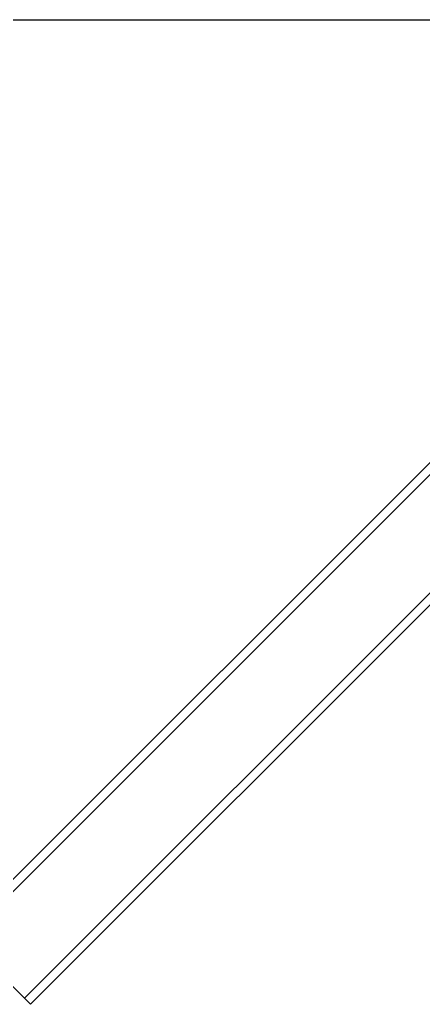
# Model space of a CAD drawing. Extents: x 1382187 to 1725648, y 860327 to 1571294.
# Drawn here: x 1536596 to 1537937, y 1235925 to 1239198 of the extents above; entities that cross this region are included whole.
import ezdxf

# ---------------------------------------------------------------- set-up
doc = ezdxf.new("R2010")
doc.units = 0
doc.header["$LTSCALE"] = 1000
doc.header["$MEASUREMENT"] = 0
doc.layers.add('bz', color=2, linetype='Continuous')

msp = doc.modelspace()

# ---------------------------------------------------------------- linework, layer by layer
for p, q in [((1536395.2, 1236162.6), (1538972.5, 1238739.8)), ((1536415.5, 1236142.3), (1538992.7, 1238719.6)), ((1536612.1, 1235945.7), (1539189.4, 1238523)), ((1536632.3, 1235925.5), (1539209.6, 1238502.8)), ((1536632.3, 1235925.5), (1536395.2, 1236162.6))]:
    msp.add_line(p, q)
at = {"layer": 'bz'}
msp.add_line((1523992.6, 1239198.1), (1542064.6, 1239198.1), dxfattribs=at)

doc.saveas('drawing.dxf')
